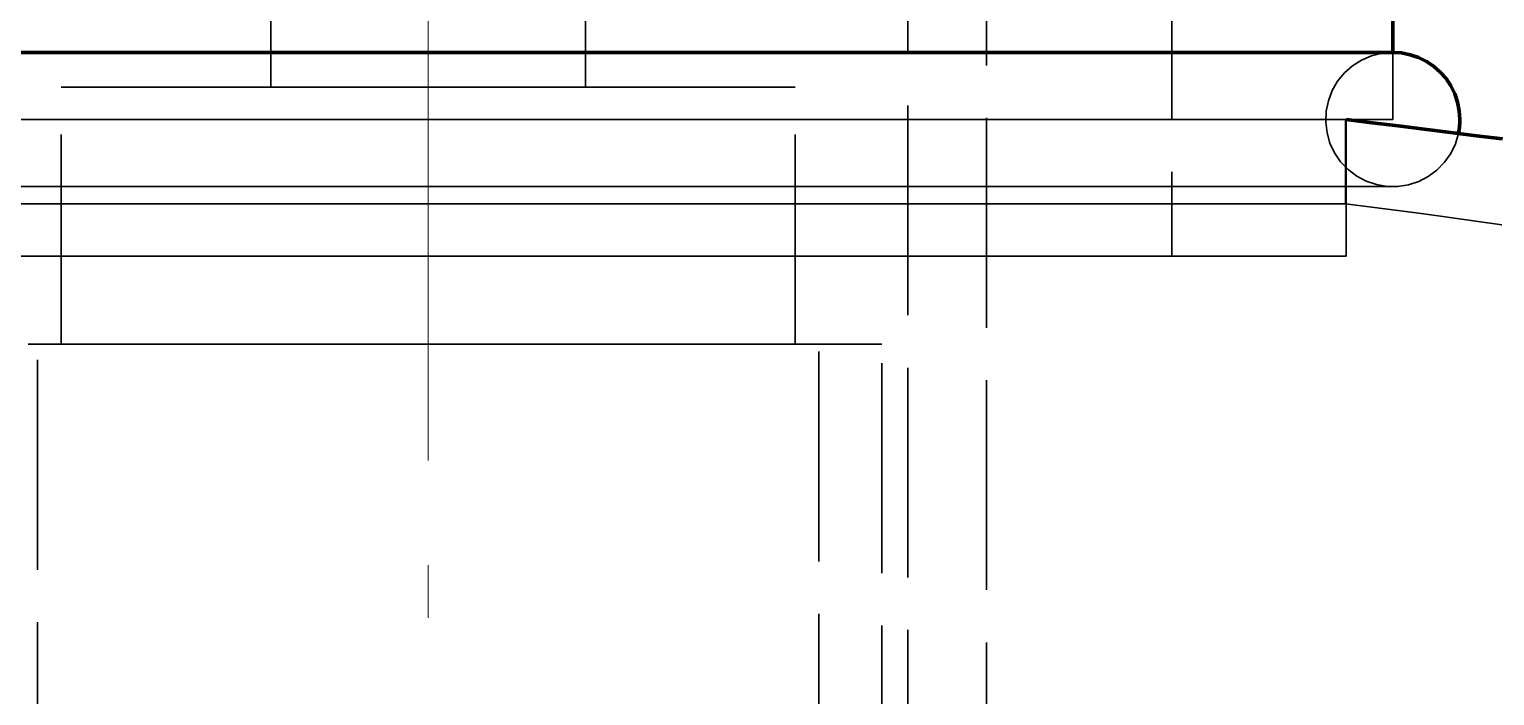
# Model space of a CAD drawing. Header units: millimetres. Extents: x 0 to 2208, y 0 to 420.
# Drawn here: x 789.06 to 817.01, y 279.16 to 291.86 of the extents above; entities that cross this region are included whole.
import ezdxf

# ---------------------------------------------------------------- set-up
doc = ezdxf.new("R2010")
doc.units = ezdxf.units.MM
doc.linetypes.add('IRAM-E-TRAZOS', pattern=[5, 4, -1])
doc.linetypes.add('IRAM-F-TRAZO-PUNTO', pattern=[20, 15, -2, 1, -2])
for name, color, linetype, lineweight in [('01-VISIBLE', 7, 'CONTINUOUS', 70), ('02-OCULTA', 4, 'IRAM-E-TRAZOS', 35), ('03-EJE', 1, 'IRAM-F-TRAZO-PUNTO', 18), ('08-FINA', 5, 'CONTINUOUS', 18)]:
    doc.layers.add(name, color=color, linetype=linetype, lineweight=lineweight)

msp = doc.modelspace()

# ---------------------------------------------------------------- linework, layer by layer
at = {"layer": '01-VISIBLE'}
for points in [[(815.067, 291.425), (815.067, 292.145)], [(815.067, 291.425), (814.563, 291.425), (814.058, 291.425), (813.554, 291.425), (813.05, 291.425), (812.546, 291.425), (812.042, 291.425), (811.538, 291.425), (811.034, 291.425), (810.53, 291.425), (810.026, 291.425), (809.521, 291.425), (809.017, 291.425), (808.513, 291.425), (808.009, 291.425), (807.505, 291.425), (807.001, 291.425), (806.497, 291.425), (805.993, 291.425), (805.489, 291.425), (804.984, 291.425), (804.48, 291.425), (803.976, 291.425), (803.472, 291.425), (802.968, 291.425), (802.464, 291.425), (801.96, 291.425), (801.456, 291.425), (800.952, 291.425), (800.447, 291.425), (799.943, 291.425), (799.439, 291.425), (798.935, 291.425), (798.431, 291.425), (797.927, 291.425), (797.423, 291.425), (796.919, 291.425), (796.415, 291.425), (795.911, 291.425), (795.406, 291.425), (794.902, 291.425), (794.398, 291.425), (793.894, 291.425), (793.39, 291.425), (792.886, 291.425), (792.382, 291.425), (791.878, 291.425), (791.374, 291.425), (790.869, 291.425), (790.365, 291.425), (789.861, 291.425), (789.357, 291.425), (788.853, 291.425)], [(816.347, 290.145), (816.336, 290.312), (816.303, 290.476), (816.249, 290.635), (816.175, 290.785), (816.082, 290.924), (815.972, 291.05), (815.846, 291.16), (815.707, 291.254), (815.557, 291.328), (815.398, 291.381), (815.234, 291.414), (815.067, 291.425)], [(817.159, 289.774), (816.662, 289.836), (816.165, 289.898), (815.668, 289.96), (815.171, 290.022), (814.674, 290.083), (814.177, 290.144)], [(816.319, 289.879), (816.323, 289.901), (816.327, 289.923), (816.331, 289.945), (816.334, 289.967), (816.337, 289.989), (816.34, 290.011), (816.342, 290.034), (816.344, 290.056), (816.345, 290.078), (816.346, 290.1), (816.346, 290.123), (816.347, 290.145)]]:
    msp.add_lwpolyline(points, dxfattribs=at)
at = {"layer": '02-OCULTA'}
for points in [[(793.667, 290.762), (793.667, 321.462)], [(799.667, 290.762), (799.667, 321.462)], [(810.855, 304.145), (810.855, 287.537)], [(805.817, 261.412), (805.817, 293.345)], [(807.317, 261.176), (807.317, 293.345)], [(815.067, 291.425), (814.563, 291.425), (814.059, 291.425), (813.554, 291.425), (813.05, 291.425), (812.546, 291.425), (812.042, 291.425), (811.538, 291.425), (811.034, 291.425), (810.53, 291.425), (810.026, 291.425), (809.521, 291.425), (809.017, 291.425), (808.513, 291.425), (808.009, 291.425), (807.505, 291.425), (807.001, 291.425), (806.497, 291.425), (805.993, 291.425), (805.489, 291.425), (804.984, 291.425), (804.48, 291.425), (803.976, 291.425), (803.472, 291.425), (802.968, 291.425), (802.464, 291.425), (801.96, 291.425), (801.456, 291.425), (800.952, 291.425), (800.447, 291.425), (799.943, 291.425), (799.439, 291.425), (798.935, 291.425), (798.431, 291.425), (797.927, 291.425), (797.423, 291.425), (796.919, 291.425), (796.415, 291.425), (795.911, 291.425), (795.406, 291.425), (794.902, 291.425), (794.398, 291.425), (793.894, 291.425), (793.39, 291.425), (792.886, 291.425), (792.382, 291.425), (791.878, 291.425), (791.374, 291.425), (790.869, 291.425), (790.365, 291.425), (789.861, 291.425), (789.357, 291.425), (788.853, 291.425)], [(815.067, 291.425), (814.862, 291.408), (814.662, 291.359), (814.473, 291.279), (814.299, 291.169), (814.145, 291.033), (814.014, 290.874), (813.911, 290.696), (813.838, 290.504), (813.796, 290.302), (813.788, 290.097), (813.812, 289.893), (813.868, 289.695), (813.956, 289.509), (814.072, 289.339), (814.214, 289.19), (814.378, 289.066), (814.559, 288.97), (814.754, 288.904), (814.957, 288.87), (815.163, 288.869), (815.366, 288.9), (815.561, 288.964), (815.744, 289.059), (815.909, 289.181), (816.053, 289.329), (816.171, 289.497), (816.26, 289.682), (816.319, 289.879)], [(815.067, 290.145), (815.067, 291.425)], [(803.667, 290.762), (803.167, 290.762), (802.667, 290.762), (802.167, 290.762), (801.667, 290.762), (801.167, 290.762), (800.667, 290.762), (800.167, 290.762), (799.667, 290.762), (799.167, 290.762), (798.667, 290.762), (798.167, 290.762), (797.667, 290.762), (797.167, 290.762), (796.667, 290.762), (796.167, 290.762), (795.667, 290.762), (795.167, 290.762), (794.667, 290.762), (794.167, 290.762), (793.667, 290.762), (793.167, 290.762), (792.667, 290.762), (792.167, 290.762), (791.667, 290.762), (791.167, 290.762), (790.667, 290.762), (790.167, 290.762), (789.667, 290.762)], [(789.667, 290.762), (790.167, 290.762), (790.667, 290.762), (791.167, 290.762), (791.667, 290.762), (792.167, 290.762), (792.667, 290.762), (793.167, 290.762), (793.667, 290.762), (794.167, 290.762), (794.667, 290.762), (795.167, 290.762), (795.667, 290.762), (796.167, 290.762), (796.667, 290.762), (797.167, 290.762), (797.667, 290.762), (798.167, 290.762), (798.667, 290.762), (799.167, 290.762), (799.667, 290.762), (800.167, 290.762), (800.667, 290.762), (801.167, 290.762), (801.667, 290.762), (802.167, 290.762), (802.667, 290.762), (803.167, 290.762), (803.667, 290.762)], [(789.667, 285.862), (789.667, 290.762)], [(799.667, 290.762), (799.167, 290.762), (798.667, 290.762), (798.167, 290.762), (797.667, 290.762), (797.167, 290.762), (796.667, 290.762), (796.167, 290.762), (795.667, 290.762), (795.167, 290.762), (794.667, 290.762), (794.167, 290.762), (793.667, 290.762)], [(793.667, 290.762), (794.167, 290.762), (794.667, 290.762), (795.167, 290.762), (795.667, 290.762), (796.167, 290.762), (796.667, 290.762), (797.167, 290.762), (797.667, 290.762), (798.167, 290.762), (798.667, 290.762), (799.167, 290.762), (799.667, 290.762)], [(803.667, 285.862), (803.667, 290.762)], [(814.177, 290.145), (813.676, 290.145), (813.176, 290.145), (812.676, 290.145), (812.176, 290.145), (811.675, 290.145), (811.175, 290.145), (810.675, 290.145), (810.174, 290.145), (809.674, 290.145), (809.174, 290.145), (808.674, 290.145), (808.173, 290.145), (807.673, 290.145), (807.173, 290.145), (806.672, 290.145), (806.172, 290.145), (805.672, 290.145), (805.172, 290.145), (804.671, 290.145), (804.171, 290.145), (803.671, 290.145), (803.17, 290.145), (802.67, 290.145), (802.17, 290.145), (801.67, 290.145), (801.169, 290.145), (800.669, 290.145), (800.169, 290.145), (799.668, 290.145), (799.168, 290.145), (798.668, 290.145), (798.168, 290.145), (797.667, 290.145), (797.167, 290.145), (796.667, 290.145), (796.166, 290.145), (795.666, 290.145), (795.166, 290.145), (794.666, 290.145), (794.165, 290.145), (793.665, 290.145), (793.165, 290.145), (792.664, 290.145), (792.164, 290.145), (791.664, 290.145), (791.164, 290.145), (790.663, 290.145), (790.163, 290.145), (789.663, 290.145), (789.162, 290.145), (788.662, 290.145)], [(788.662, 290.145), (789.162, 290.145), (789.663, 290.145), (790.163, 290.145), (790.663, 290.145), (791.164, 290.145), (791.664, 290.145), (792.164, 290.145), (792.664, 290.145), (793.165, 290.145), (793.665, 290.145), (794.165, 290.145), (794.666, 290.145), (795.166, 290.145), (795.666, 290.145), (796.166, 290.145), (796.667, 290.145), (797.167, 290.145), (797.667, 290.145), (798.168, 290.145), (798.668, 290.145), (799.168, 290.145), (799.668, 290.145), (800.169, 290.145), (800.669, 290.145), (801.169, 290.145), (801.67, 290.145), (802.17, 290.145), (802.67, 290.145), (803.17, 290.145), (803.671, 290.145), (804.171, 290.145), (804.671, 290.145), (805.172, 290.145), (805.672, 290.145), (806.172, 290.145), (806.672, 290.145), (807.173, 290.145), (807.673, 290.145), (808.173, 290.145), (808.674, 290.145), (809.174, 290.145), (809.674, 290.145), (810.174, 290.145), (810.675, 290.145), (811.175, 290.145), (811.675, 290.145), (812.176, 290.145), (812.676, 290.145), (813.176, 290.145), (813.676, 290.145), (814.177, 290.145)], [(814.167, 290.145), (813.667, 290.145), (813.167, 290.145), (812.667, 290.145), (812.167, 290.145), (811.667, 290.145), (811.167, 290.145), (810.667, 290.145), (810.167, 290.145), (809.667, 290.145), (809.167, 290.145), (808.667, 290.145), (808.167, 290.145), (807.667, 290.145), (807.167, 290.145), (806.667, 290.145), (806.167, 290.145), (805.667, 290.145), (805.167, 290.145), (804.667, 290.145), (804.167, 290.145), (803.667, 290.145), (803.167, 290.145), (802.667, 290.145), (802.167, 290.145), (801.667, 290.145), (801.167, 290.145), (800.667, 290.145), (800.167, 290.145), (799.667, 290.145), (799.167, 290.145), (798.667, 290.145), (798.167, 290.145), (797.667, 290.145), (797.167, 290.145), (796.667, 290.145), (796.167, 290.145), (795.667, 290.145), (795.167, 290.145), (794.667, 290.145), (794.167, 290.145), (793.667, 290.145), (793.167, 290.145), (792.667, 290.145), (792.167, 290.145), (791.667, 290.145), (791.167, 290.145), (790.667, 290.145), (790.167, 290.145), (789.667, 290.145), (789.167, 290.145), (788.667, 290.145)], [(788.667, 290.145), (789.167, 290.145), (789.667, 290.145), (790.167, 290.145), (790.667, 290.145), (791.167, 290.145), (791.667, 290.145), (792.167, 290.145), (792.667, 290.145), (793.167, 290.145), (793.667, 290.145), (794.167, 290.145), (794.667, 290.145), (795.167, 290.145), (795.667, 290.145), (796.167, 290.145), (796.667, 290.145), (797.167, 290.145), (797.667, 290.145), (798.167, 290.145), (798.667, 290.145), (799.167, 290.145), (799.667, 290.145), (800.167, 290.145), (800.667, 290.145), (801.167, 290.145), (801.667, 290.145), (802.167, 290.145), (802.667, 290.145), (803.167, 290.145), (803.667, 290.145), (804.167, 290.145), (804.667, 290.145), (805.167, 290.145), (805.667, 290.145), (806.167, 290.145), (806.667, 290.145), (807.167, 290.145), (807.667, 290.145), (808.167, 290.145), (808.667, 290.145), (809.167, 290.145), (809.667, 290.145), (810.167, 290.145), (810.667, 290.145), (811.167, 290.145), (811.667, 290.145), (812.167, 290.145), (812.667, 290.145), (813.167, 290.145), (813.667, 290.145), (814.167, 290.145)], [(815.067, 290.145), (814.563, 290.145), (814.058, 290.145), (813.554, 290.145), (813.05, 290.145), (812.546, 290.145), (812.042, 290.145), (811.538, 290.145), (811.034, 290.145), (810.53, 290.145), (810.026, 290.145), (809.521, 290.145), (809.017, 290.145), (808.513, 290.145), (808.009, 290.145), (807.505, 290.145), (807.001, 290.145), (806.497, 290.145), (805.993, 290.145), (805.489, 290.145), (804.984, 290.145), (804.48, 290.145), (803.976, 290.145), (803.472, 290.145), (802.968, 290.145), (802.464, 290.145), (801.96, 290.145), (801.456, 290.145), (800.952, 290.145), (800.447, 290.145), (799.943, 290.145), (799.439, 290.145), (798.935, 290.145), (798.431, 290.145), (797.927, 290.145), (797.423, 290.145), (796.919, 290.145), (796.415, 290.145), (795.911, 290.145), (795.406, 290.145), (794.902, 290.145), (794.398, 290.145), (793.894, 290.145), (793.39, 290.145), (792.886, 290.145), (792.382, 290.145), (791.878, 290.145), (791.374, 290.145), (790.869, 290.145), (790.365, 290.145), (789.861, 290.145), (789.357, 290.145), (788.853, 290.145)], [(788.853, 290.145), (789.357, 290.145), (789.861, 290.145), (790.365, 290.145), (790.869, 290.145), (791.374, 290.145), (791.878, 290.145), (792.382, 290.145), (792.886, 290.145), (793.39, 290.145), (793.894, 290.145), (794.398, 290.145), (794.902, 290.145), (795.406, 290.145), (795.911, 290.145), (796.415, 290.145), (796.919, 290.145), (797.423, 290.145), (797.927, 290.145), (798.431, 290.145), (798.935, 290.145), (799.439, 290.145), (799.943, 290.145), (800.447, 290.145), (800.952, 290.145), (801.456, 290.145), (801.96, 290.145), (802.464, 290.145), (802.968, 290.145), (803.472, 290.145), (803.976, 290.145), (804.48, 290.145), (804.984, 290.145), (805.489, 290.145), (805.993, 290.145), (806.497, 290.145), (807.001, 290.145), (807.505, 290.145), (808.009, 290.145), (808.513, 290.145), (809.017, 290.145), (809.521, 290.145), (810.026, 290.145), (810.53, 290.145), (811.034, 290.145), (811.538, 290.145), (812.042, 290.145), (812.546, 290.145), (813.05, 290.145), (813.554, 290.145), (814.058, 290.145), (814.563, 290.145), (815.067, 290.145)], [(814.177, 290.144), (814.175, 290.144), (814.173, 290.144), (814.172, 290.144), (814.17, 290.145), (814.168, 290.145), (814.167, 290.145)], [(814.167, 290.145), (814.167, 288.537)], [(814.177, 287.537), (814.177, 290.145)], [(788.853, 288.865), (789.357, 288.865)], [(788.853, 288.865), (789.357, 288.865), (789.861, 288.865), (790.365, 288.865), (790.869, 288.865), (791.374, 288.865), (791.878, 288.865), (792.382, 288.865), (792.886, 288.865), (793.39, 288.865), (793.894, 288.865), (794.398, 288.865), (794.902, 288.865), (795.406, 288.865), (795.911, 288.865), (796.415, 288.865), (796.919, 288.865), (797.423, 288.865), (797.927, 288.865), (798.431, 288.865), (798.935, 288.865), (799.439, 288.865), (799.943, 288.865), (800.447, 288.865), (800.952, 288.865), (801.456, 288.865), (801.96, 288.865), (802.464, 288.865), (802.968, 288.865), (803.472, 288.865), (803.976, 288.865), (804.48, 288.865), (804.984, 288.865), (805.489, 288.865), (805.993, 288.865), (806.497, 288.865), (807.001, 288.865), (807.505, 288.865), (808.009, 288.865), (808.513, 288.865), (809.017, 288.865), (809.521, 288.865), (810.026, 288.865), (810.53, 288.865), (811.034, 288.865), (811.538, 288.865), (812.042, 288.865), (812.546, 288.865), (813.05, 288.865), (813.554, 288.865), (814.058, 288.865), (814.563, 288.865), (815.067, 288.865)], [(789.357, 288.865), (789.861, 288.865)], [(789.861, 288.865), (790.365, 288.865)], [(790.365, 288.865), (790.869, 288.865)], [(790.869, 288.865), (791.374, 288.865)], [(791.374, 288.865), (791.878, 288.865)], [(791.878, 288.865), (792.382, 288.865)], [(792.382, 288.865), (792.886, 288.865)], [(792.886, 288.865), (793.39, 288.865)], [(793.39, 288.865), (793.894, 288.865)], [(793.894, 288.865), (794.398, 288.865)], [(794.398, 288.865), (794.902, 288.865)], [(794.902, 288.865), (795.406, 288.865)], [(795.406, 288.865), (795.911, 288.865)], [(795.911, 288.865), (796.415, 288.865)], [(796.415, 288.865), (796.919, 288.865)], [(796.919, 288.865), (797.423, 288.865)], [(797.423, 288.865), (797.927, 288.865)], [(797.927, 288.865), (798.431, 288.865)], [(798.431, 288.865), (798.935, 288.865)], [(798.935, 288.865), (799.439, 288.865)], [(799.439, 288.865), (799.943, 288.865)], [(799.943, 288.865), (800.447, 288.865)], [(800.447, 288.865), (800.952, 288.865)], [(800.952, 288.865), (801.456, 288.865)], [(801.456, 288.865), (801.96, 288.865)], [(801.96, 288.865), (802.464, 288.865)], [(802.464, 288.865), (802.968, 288.865)], [(802.968, 288.865), (803.472, 288.865)], [(803.472, 288.865), (803.976, 288.865)], [(803.976, 288.865), (804.48, 288.865)], [(804.48, 288.865), (804.984, 288.865)], [(804.984, 288.865), (805.489, 288.865)], [(805.489, 288.865), (805.993, 288.865)], [(805.993, 288.865), (806.497, 288.865)], [(806.497, 288.865), (807.001, 288.865)], [(807.001, 288.865), (807.505, 288.865)], [(807.505, 288.865), (808.009, 288.865)], [(808.009, 288.865), (808.513, 288.865)], [(808.513, 288.865), (809.017, 288.865)], [(809.017, 288.865), (809.521, 288.865)], [(809.521, 288.865), (810.026, 288.865)], [(810.026, 288.865), (810.53, 288.865)], [(810.53, 288.865), (811.034, 288.865)], [(811.034, 288.865), (811.538, 288.865)], [(811.538, 288.865), (812.042, 288.865)], [(812.042, 288.865), (812.546, 288.865)], [(812.546, 288.865), (813.05, 288.865)], [(813.05, 288.865), (813.554, 288.865)], [(813.554, 288.865), (814.058, 288.865)], [(814.058, 288.865), (814.563, 288.865)], [(814.563, 288.865), (815.067, 288.865)], [(814.167, 288.537), (813.667, 288.537), (813.167, 288.537), (812.667, 288.537), (812.167, 288.537), (811.667, 288.537), (811.167, 288.537), (810.667, 288.537), (810.167, 288.537), (809.667, 288.537), (809.167, 288.537), (808.667, 288.537), (808.167, 288.537), (807.667, 288.537), (807.167, 288.537), (806.667, 288.537), (806.167, 288.537), (805.667, 288.537), (805.167, 288.537), (804.667, 288.537), (804.167, 288.537), (803.667, 288.537), (803.167, 288.537), (802.667, 288.537), (802.167, 288.537), (801.667, 288.537), (801.167, 288.537), (800.667, 288.537), (800.167, 288.537), (799.667, 288.537), (799.167, 288.537), (798.667, 288.537), (798.167, 288.537), (797.667, 288.537), (797.167, 288.537), (796.667, 288.537), (796.167, 288.537), (795.667, 288.537), (795.167, 288.537), (794.667, 288.537), (794.167, 288.537), (793.667, 288.537), (793.167, 288.537), (792.667, 288.537), (792.167, 288.537), (791.667, 288.537), (791.167, 288.537), (790.667, 288.537), (790.167, 288.537), (789.667, 288.537), (789.167, 288.537), (788.667, 288.537)], [(788.667, 288.537), (789.167, 288.537), (789.667, 288.537), (790.167, 288.537), (790.667, 288.537), (791.167, 288.537), (791.667, 288.537), (792.167, 288.537), (792.667, 288.537), (793.167, 288.537), (793.667, 288.537), (794.167, 288.537), (794.667, 288.537), (795.167, 288.537), (795.667, 288.537), (796.167, 288.537), (796.667, 288.537), (797.167, 288.537), (797.667, 288.537), (798.167, 288.537), (798.667, 288.537), (799.167, 288.537), (799.667, 288.537), (800.167, 288.537), (800.667, 288.537), (801.167, 288.537), (801.667, 288.537), (802.167, 288.537), (802.667, 288.537), (803.167, 288.537), (803.667, 288.537), (804.167, 288.537), (804.667, 288.537), (805.167, 288.537), (805.667, 288.537), (806.167, 288.537), (806.667, 288.537), (807.167, 288.537), (807.667, 288.537), (808.167, 288.537), (808.667, 288.537), (809.167, 288.537), (809.667, 288.537), (810.167, 288.537), (810.667, 288.537), (811.167, 288.537), (811.667, 288.537), (812.167, 288.537), (812.667, 288.537), (813.167, 288.537), (813.667, 288.537), (814.167, 288.537)], [(814.167, 288.537), (814.664, 288.475), (815.161, 288.411), (815.657, 288.345), (816.154, 288.278), (816.65, 288.208), (817.146, 288.137)], [(810.855, 287.537), (810.348, 287.537), (809.841, 287.537), (809.335, 287.537), (808.828, 287.537), (808.321, 287.537), (807.814, 287.537), (807.308, 287.537), (806.801, 287.537), (806.294, 287.537), (805.788, 287.537), (805.281, 287.537), (804.774, 287.537), (804.267, 287.537), (803.761, 287.537), (803.254, 287.537), (802.747, 287.537), (802.241, 287.537), (801.734, 287.537), (801.227, 287.537), (800.72, 287.537), (800.214, 287.537), (799.707, 287.537), (799.2, 287.537), (798.694, 287.537), (798.187, 287.537), (797.68, 287.537), (797.173, 287.537), (796.667, 287.537), (796.16, 287.537), (795.653, 287.537), (795.147, 287.537), (794.64, 287.537), (794.133, 287.537), (793.626, 287.537), (793.12, 287.537), (792.613, 287.537), (792.106, 287.537), (791.6, 287.537), (791.093, 287.537), (790.586, 287.537), (790.079, 287.537), (789.573, 287.537), (789.066, 287.537), (788.559, 287.537)], [(788.559, 287.537), (789.066, 287.537), (789.573, 287.537), (790.079, 287.537), (790.586, 287.537), (791.093, 287.537), (791.6, 287.537), (792.106, 287.537), (792.613, 287.537), (793.12, 287.537), (793.626, 287.537), (794.133, 287.537), (794.64, 287.537), (795.147, 287.537), (795.653, 287.537), (796.16, 287.537), (796.667, 287.537), (797.173, 287.537), (797.68, 287.537), (798.187, 287.537), (798.694, 287.537), (799.2, 287.537), (799.707, 287.537), (800.214, 287.537), (800.72, 287.537), (801.227, 287.537), (801.734, 287.537), (802.241, 287.537), (802.747, 287.537), (803.254, 287.537), (803.761, 287.537), (804.267, 287.537), (804.774, 287.537), (805.281, 287.537), (805.788, 287.537), (806.294, 287.537), (806.801, 287.537), (807.308, 287.537), (807.814, 287.537), (808.321, 287.537), (808.828, 287.537), (809.335, 287.537), (809.841, 287.537), (810.348, 287.537), (810.855, 287.537)], [(814.177, 287.537), (813.676, 287.537), (813.176, 287.537), (812.676, 287.537), (812.176, 287.537), (811.675, 287.537), (811.175, 287.537), (810.675, 287.537), (810.174, 287.537), (809.674, 287.537), (809.174, 287.537), (808.674, 287.537), (808.173, 287.537), (807.673, 287.537), (807.173, 287.537), (806.672, 287.537), (806.172, 287.537), (805.672, 287.537), (805.172, 287.537), (804.671, 287.537), (804.171, 287.537), (803.671, 287.537), (803.17, 287.537), (802.67, 287.537), (802.17, 287.537), (801.67, 287.537), (801.169, 287.537), (800.669, 287.537), (800.169, 287.537), (799.668, 287.537), (799.168, 287.537), (798.668, 287.537), (798.168, 287.537), (797.667, 287.537), (797.167, 287.537), (796.667, 287.537), (796.166, 287.537), (795.666, 287.537), (795.166, 287.537), (794.666, 287.537), (794.165, 287.537), (793.665, 287.537), (793.165, 287.537), (792.664, 287.537), (792.164, 287.537), (791.664, 287.537), (791.164, 287.537), (790.663, 287.537), (790.163, 287.537), (789.663, 287.537), (789.162, 287.537), (788.662, 287.537)], [(788.662, 287.537), (789.162, 287.537), (789.663, 287.537), (790.163, 287.537), (790.663, 287.537), (791.164, 287.537), (791.664, 287.537), (792.164, 287.537), (792.664, 287.537), (793.165, 287.537), (793.665, 287.537), (794.165, 287.537), (794.666, 287.537), (795.166, 287.537), (795.666, 287.537), (796.166, 287.537), (796.667, 287.537), (797.167, 287.537), (797.667, 287.537), (798.168, 287.537), (798.668, 287.537), (799.168, 287.537), (799.668, 287.537), (800.169, 287.537), (800.669, 287.537), (801.169, 287.537), (801.67, 287.537), (802.17, 287.537), (802.67, 287.537), (803.17, 287.537), (803.671, 287.537), (804.171, 287.537), (804.671, 287.537), (805.172, 287.537), (805.672, 287.537), (806.172, 287.537), (806.672, 287.537), (807.173, 287.537), (807.673, 287.537), (808.173, 287.537), (808.674, 287.537), (809.174, 287.537), (809.674, 287.537), (810.174, 287.537), (810.675, 287.537), (811.175, 287.537), (811.675, 287.537), (812.176, 287.537), (812.676, 287.537), (813.176, 287.537), (813.676, 287.537), (814.177, 287.537)], [(805.317, 285.862), (804.808, 285.862), (804.299, 285.862), (803.79, 285.862), (803.281, 285.862), (802.773, 285.862), (802.264, 285.862), (801.755, 285.862), (801.246, 285.862), (800.737, 285.862), (800.228, 285.862), (799.72, 285.862), (799.211, 285.862), (798.702, 285.862), (798.193, 285.862), (797.684, 285.862), (797.175, 285.862), (796.667, 285.862), (796.158, 285.862), (795.649, 285.862), (795.14, 285.862), (794.631, 285.862), (794.123, 285.862), (793.614, 285.862), (793.105, 285.862), (792.596, 285.862), (792.087, 285.862), (791.578, 285.862), (791.07, 285.862), (790.561, 285.862), (790.052, 285.862), (789.543, 285.862), (789.034, 285.862)], [(789.034, 285.862), (789.543, 285.862), (790.052, 285.862), (790.561, 285.862), (791.07, 285.862), (791.578, 285.862), (792.087, 285.862), (792.596, 285.862), (793.105, 285.862), (793.614, 285.862), (794.123, 285.862), (794.631, 285.862), (795.14, 285.862), (795.649, 285.862), (796.158, 285.862), (796.667, 285.862), (797.175, 285.862), (797.684, 285.862), (798.193, 285.862), (798.702, 285.862), (799.211, 285.862), (799.72, 285.862), (800.228, 285.862), (800.737, 285.862), (801.246, 285.862), (801.755, 285.862), (802.264, 285.862), (802.773, 285.862), (803.281, 285.862), (803.79, 285.862), (804.299, 285.862), (804.808, 285.862), (805.317, 285.862)], [(804.117, 285.862), (803.603, 285.862), (803.089, 285.862), (802.575, 285.862), (802.061, 285.862), (801.548, 285.862), (801.034, 285.862), (800.52, 285.862), (800.006, 285.862), (799.493, 285.862), (798.979, 285.862), (798.465, 285.862), (797.951, 285.862), (797.437, 285.862), (796.924, 285.862), (796.41, 285.862), (795.896, 285.862), (795.382, 285.862), (794.868, 285.862), (794.355, 285.862), (793.841, 285.862), (793.327, 285.862), (792.813, 285.862), (792.299, 285.862), (791.786, 285.862), (791.272, 285.862), (790.758, 285.862), (790.244, 285.862), (789.73, 285.862), (789.217, 285.862)], [(789.217, 285.862), (789.73, 285.862), (790.244, 285.862), (790.758, 285.862), (791.272, 285.862), (791.786, 285.862), (792.299, 285.862), (792.813, 285.862), (793.327, 285.862), (793.841, 285.862), (794.355, 285.862), (794.868, 285.862), (795.382, 285.862), (795.896, 285.862), (796.41, 285.862), (796.924, 285.862), (797.437, 285.862), (797.951, 285.862), (798.465, 285.862), (798.979, 285.862), (799.493, 285.862), (800.006, 285.862), (800.52, 285.862), (801.034, 285.862), (801.548, 285.862), (802.061, 285.862), (802.575, 285.862), (803.089, 285.862), (803.603, 285.862), (804.117, 285.862)], [(789.217, 266.56), (789.217, 285.862)], [(803.667, 285.862), (803.167, 285.862), (802.667, 285.862), (802.167, 285.862), (801.667, 285.862), (801.167, 285.862), (800.667, 285.862), (800.167, 285.862), (799.667, 285.862), (799.167, 285.862), (798.667, 285.862), (798.167, 285.862), (797.667, 285.862), (797.167, 285.862), (796.667, 285.862), (796.167, 285.862), (795.667, 285.862), (795.167, 285.862), (794.667, 285.862), (794.167, 285.862), (793.667, 285.862), (793.167, 285.862), (792.667, 285.862), (792.167, 285.862), (791.667, 285.862), (791.167, 285.862), (790.667, 285.862), (790.167, 285.862), (789.667, 285.862)], [(789.667, 285.862), (790.167, 285.862), (790.667, 285.862), (791.167, 285.862), (791.667, 285.862), (792.167, 285.862), (792.667, 285.862), (793.167, 285.862), (793.667, 285.862), (794.167, 285.862), (794.667, 285.862), (795.167, 285.862), (795.667, 285.862), (796.167, 285.862), (796.667, 285.862), (797.167, 285.862), (797.667, 285.862), (798.167, 285.862), (798.667, 285.862), (799.167, 285.862), (799.667, 285.862), (800.167, 285.862), (800.667, 285.862), (801.167, 285.862), (801.667, 285.862), (802.167, 285.862), (802.667, 285.862), (803.167, 285.862), (803.667, 285.862)], [(804.117, 261.72), (804.117, 285.862)], [(805.317, 261.497), (805.317, 285.862)]]:
    msp.add_lwpolyline(points, dxfattribs=at)
at = {"layer": '03-EJE'}
msp.add_lwpolyline([(796.667, 263.645), (796.667, 352.355)], dxfattribs=at)
at = {"layer": '08-FINA'}
msp.add_circle((816.667, 325.75), 65.25, dxfattribs=at)

doc.saveas('drawing.dxf')
